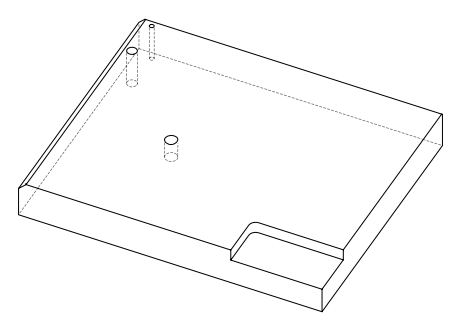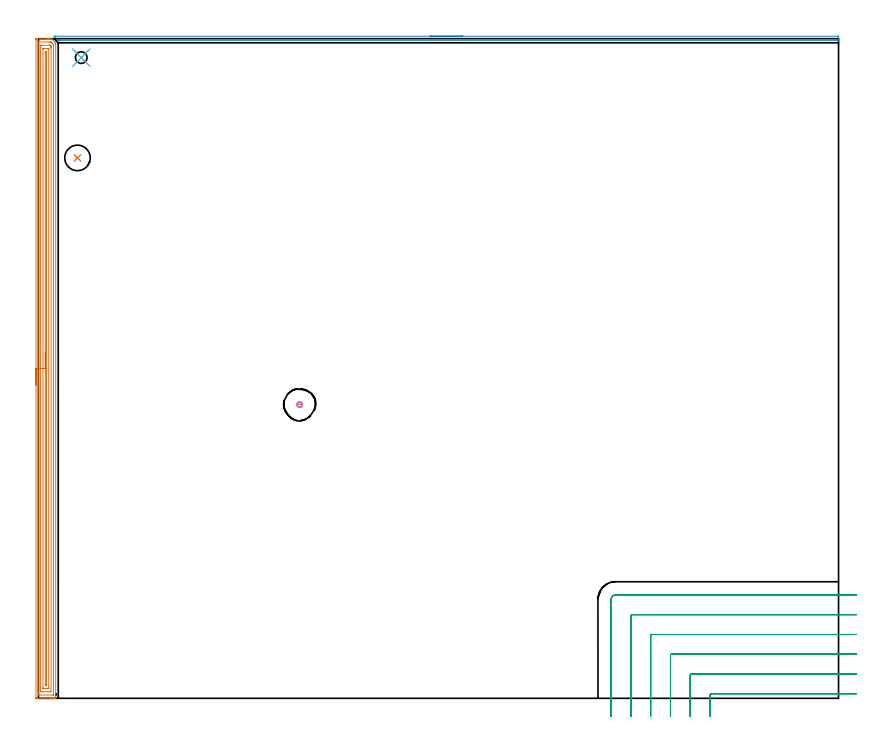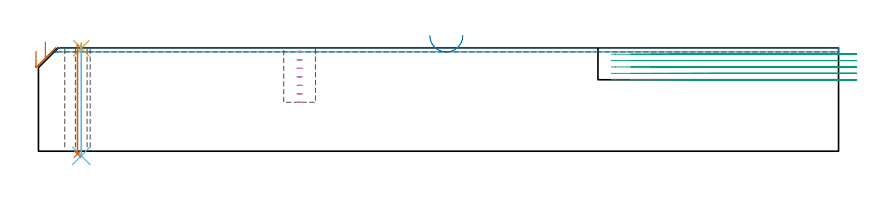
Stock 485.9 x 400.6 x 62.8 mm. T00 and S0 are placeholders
(PLAN: 7 operations, 4 tool changes, 31.8 min)
(1 AREA_MILL | FG_CHAMFER_SURFACE | UGT0205_001 | 16.21 min | 28841 mm3)
(2 AREA_MILL_1 | FG_CHAMFER_SURFACE_1 | UGT0205_001 | 3.96 min | 1483 mm3)
(3 MILL_CORNER_NOTCH_RECTANGULAR | CORNER_NOTCH_RECTANGULAR | UGT0201_008 | Follow Part, ap 4, ae 75% | 10.6 min | 200194 mm3)
(4 MILL_BLIND_HOLE_FROM_SOLID_MATERIAL | STEP1POCKET | UGT0201_008 | Spiral | 0.44 min | 9686 mm3)
(5 SPOT_DRILL | STEP1HOLE | NXT0321_9005460120000 | 0.03 min | 14 mm3)
(6 DRILL_THROUGH_HOLE_INTO_CENTER | STEP1HOLE | NXT0301_042 | 0.27 min | 2449 mm3)
(7 INDEXABLE_INSERT_DRILL_THROUGH_HOLE_FROM_SOLID | STEP1HOLE_1 | NXT0302_002 | 0.27 min | 11814 mm3)
(TOOL UGT0205_001 | Chamfer Mill 20 x 3 x 45 deg. | D20 FL50 Z2)
(TOOL UGT0201_008 | End Mill 16 mm | D16 FL32 Z4)
(TOOL NXT0321_9005460120000 | NC Spot Drill, 142deg, 12mm, Carbide, Uncoated | D12 PA142 FL30 Z2)
(TOOL NXT0301_042 | Carbide Drill 7.1mm [860.1-0710-057A1-MM 2214] | D7.1 PA140 FL85 Z2)
(TOOL NXT0302_002 | Index. Insert Drill 15.5mm [880-D1550L20-05] | D15.5 PA176 FL78 Z2)
(OP 1 AREA_MILL)
G17 G21 G94 G90
T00 M6
G54
G17 G0 G90 X-1.5 Y190.3 S1061 M3
G43 Z72.8 H0
Z60.8
G94 G1 Y190.338 Z59.928 F250.
Y190.452 Z59.063
Y190.641 Z58.212
Y190.903 Z57.38
Y191.237 Z56.574
Y191.64 Z55.8
Y192.109 Z55.064
Y192.64 Z54.372
Y193.229 Z53.729
Y193.872 Z53.14
Y194.564 Z52.608
Y195.3 Z52.14
Y196.074 Z51.737
Y196.88 Z51.403
Y197.712 Z51.141
Y198.564 Z50.952
Y199.428 Z50.838
Y200.3 Z50.8
Y399.981
X-1.494 Y400.545 Z50.804
X-1.492 Y400.59 Z50.806
X-1.44 Y400.6 Z50.857
X4.936 Z57.231
X5.472 Z57.769
X5.809 Z58.105
X6.345 Z58.641
X6.682 Z58.976
X7.623 Z59.922
X7.991 Y400.595 Z60.29
X7.998 Y400.593 Z60.297
X8.022 Y400.577 Z60.32
X8.095 Y400.505 Z60.394
X8.322 Y400.279 Z60.62
X8.427 Y400.174 Z60.725
X10.109 Y398.492 Z62.408
X10.172 Y398.428 Z62.471
X10.405 Y398.194 Z62.703
X10.494 Y398.102 Z62.792
X10.5 Y397.3 Z62.8
Y0.172
X10.498 Y0.01 Z62.789
X10.376 Y0.003 Z62.668
X10.247 Y0. Z62.546
X9.973 Z62.272
X9.299 Z61.594
X8.09 Z60.387
X7.554 Z59.848
X-1.172 Z51.125
X-1.444 Y0.004 Z50.853
X-1.492 Y0.01 Z50.805
X-1.499 Y0.06 Z50.799
X-1.5 Y0.619 Z50.8
Y200.3
X-0.086 Z52.214
X-0.085 Y398.194 Z52.215
X-0.083 Y398.531 Z52.217
X-0.081 Y398.572 Z52.219
X-0.08 Y398.586 Z52.22
X-0.06 Y398.59 Z52.24
X0.045 Y398.596 Z52.345
X0.177 Y398.599 Z52.477
X6.682 Z58.982
X7.162 Y398.596 Z59.462
X7.554 Y398.586 Z59.854
X7.953 Y398.194 Z60.253
X8.427 Y397.722 Z60.727
X8.846 Y397.301 Z61.146
X8.991 Y397.147 Z61.291
X9.079 Y397.043 Z61.379
X9.081 Y396.963 Z61.381
X9.085 Y396.627 Z61.385
Y396.407
X9.086 Y395.733 Z61.386
X9.085 Y2.406 Z61.385
X9.083 Y2.069 Z61.383
X9.081 Y2.028 Z61.381
X9.08 Y2.014 Z61.38
X9.06 Y2.01 Z61.36
X8.955 Y2.004 Z61.255
X8.823 Y2.001 Z61.123
X0.573 Y2. Z52.873
X0.095 Y2.002 Z52.395
X-0.043 Y2.007 Z52.257
X-0.069 Y2.009 Z52.231
X-0.079 Y2.055 Z52.221
X-0.082 Y2.184 Z52.218
X-0.084 Y2.406 Z52.216
X-0.086 Y3.08 Z52.214
Y3.299
Y200.3
X1.328 Z53.628
X1.329 Y396.407 Z53.629
X1.33 Y396.526 Z53.63
X1.333 Y396.567 Z53.633
X1.335 Y396.59 Z53.635
X1.352 Y396.592 Z53.652
X1.446 Y396.595 Z53.746
X2.13 Y396.6 Z54.43
X2.318 Z54.618
X6.493 Z58.793
X6.682 Y396.599 Z58.982
X6.87 Y396.598 Z59.17
X6.995 Y396.594 Z59.295
X7.094 Y396.59 Z59.394
X7.134 Y396.554 Z59.434
X7.291 Y396.407 Z59.591
X7.554 Y396.143 Z59.854
X7.629 Y396.064 Z59.929
X7.664 Y396.025 Z59.964
X7.667 Y395.874 Z59.967
X7.67 Y395.634 Z59.97
X7.671 Y395.514 Z59.971
X7.672 Y395.394 Z59.972
X7.671 Y4.193 Z59.971
X7.67 Y4.074 Z59.97
X7.667 Y4.034 Z59.967
X7.665 Y4.01 Z59.965
X7.648 Y4.008 Z59.948
X7.554 Y4.005 Z59.854
X6.87 Y4. Z59.17
X6.682 Z58.982
X2.507 Z54.807
X1.634 Z53.934
X1.446 Y4.003 Z53.746
X1.383 Y4.006 Z53.683
X1.339 Y4.01 Z53.639
X1.335 Y4.074 Z53.635
X1.331 Y4.193 Z53.631
X1.329 Y4.312 Z53.629
X1.328 Y200.3 Z53.628
X2.743 Z55.043
Y394.339
X2.744 Y394.462 Z55.044
X2.747 Y394.543 Z55.047
X2.749 Y394.583 Z55.049
X2.766 Y394.59 Z55.066
X3.191 Y394.6 Z55.491
X3.211 Z55.511
X5.829 Z58.129
X6.228 Y394.592 Z58.528
X6.248 Y394.59 Z58.548
X6.251 Y394.578 Z58.551
X6.255 Y394.545 Z58.555
X6.257 Y394.503 Z58.557
Y394.461
Y6.261
X6.256 Y6.139 Z58.556
X6.253 Y6.057 Z58.553
X6.251 Y6.017 Z58.551
X6.234 Y6.01 Z58.534
X5.809 Y6. Z58.109
X5.789 Z58.089
X3.171 Z55.471
X2.772 Y6.008 Z55.072
X2.752 Y6.01 Z55.052
X2.749 Y6.022 Z55.049
X2.745 Y6.055 Z55.045
X2.743 Y6.097 Z55.043
Y6.139
Y200.3
X4.157 Z56.457
Y392.291
X4.159 Y392.467 Z56.459
X4.162 Y392.554 Z56.462
X4.164 Y392.589 Z56.464
X4.179 Y392.592 Z56.479
X4.294 Y392.598 Z56.594
X4.769 Y392.595 Z57.069
X4.824 Y392.592 Z57.124
X4.837 Y392.589 Z57.137
X4.839 Y392.577 Z57.139
X4.841 Y392.536 Z57.141
X4.843 Y392.369 Z57.143
Y8.59
X4.84 Y8.226 Z57.14
X4.836 Y8.045 Z57.136
X4.834 Y8.01 Z57.134
X4.784 Y8.006 Z57.084
X4.706 Y8.002 Z57.006
X4.231 Y8.004 Z56.531
X4.176 Y8.008 Z56.476
X4.163 Y8.011 Z56.463
X4.161 Y8.023 Z56.461
X4.159 Y8.064 Z56.459
X4.157 Y8.231 Z56.457
Y200.3
Y201.172 Z56.495
Y202.037 Z56.609
Y202.888 Z56.798
Y203.72 Z57.06
Y204.526 Z57.394
Y205.3 Z57.797
Y206.036 Z58.265
Y206.728 Z58.796
Y207.371 Z59.386
Y207.96 Z60.029
Y208.492 Z60.721
Y208.96 Z61.457
Y209.363 Z62.231
Y209.697 Z63.037
Y209.959 Z63.869
Y210.148 Z64.72
Y210.262 Z65.585
Y210.3 Z66.457
G0 Z72.8
M5
M2
(OP 2 AREA_MILL_1)
G17 G21 G94 G90
T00 M6
G54
G17 G0 G90 X237.7 Y402.1 S1061 M3
G43 Z72.8 H0
Z70.3
G94 G1 X237.738 Z69.428 F250.
X237.852 Z68.563
X238.041 Z67.712
X238.303 Z66.88
X238.637 Z66.074
X239.04 Z65.3
X239.508 Z64.564
X240.04 Z63.872
X240.629 Z63.229
X241.272 Z62.64
X241.964 Z62.108
X242.7 Z61.64
X243.474 Z61.237
X244.28 Z60.903
X245.112 Z60.641
X245.964 Z60.452
X246.828 Z60.338
X247.7 Z60.3
X485.284
X485.542 Y402.098 Z60.302
X485.897 Y402.091 Z60.305
X485.899 Y402.056 Z60.341
X485.9 Y400.85 Z61.545
Y400.187 Z62.212
Y399.883 Z62.516
Y399.741 Z62.651
X485.89 Y399.602 Z62.788
X485.731 Y399.6 Z62.8
X12.795
X12.02 Y399.604 Z62.793
X11.998 Y399.606 Z62.791
X11.902 Y399.698 Z62.699
X11.623 Y399.974 Z62.42
X11.455 Y400.144 Z62.254
X9.508 Y402.092 Z60.306
X9.516 Y402.095 Z60.304
X9.669 Y402.1 Z60.3
X247.7
X248.572 Z60.338
X249.436 Z60.452
X250.288 Z60.641
X251.12 Z60.903
X251.926 Z61.237
X252.7 Z61.64
X253.436 Z62.108
X254.128 Z62.64
X254.771 Z63.229
X255.36 Z63.872
X255.892 Z64.564
X256.36 Z65.3
X256.763 Z66.074
X257.097 Z66.88
X257.359 Z67.712
X257.548 Z68.563
X257.662 Z69.428
X257.7 Z70.3
G0 Z72.8
M5
M2
(OP 3 MILL_CORNER_NOTCH_RECTANGULAR)
G17 G21 G94 G90
T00 M6
G54
G17 G0 G90 X496.9 Y2.8 S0 M3
G43 Z72.8 H0
Z58.92
G94 G1 X493.9 F250.
X408.594 F500.
G3 X407.8 Y2.006 R0.8
G1 Y-8.
Y-11. F250.
G0 Z72.8
X496.9 Y14.8
Z58.92
G1 X493.9
X396.594 F500.
G3 X395.8 Y14.006 R0.8
G1 Y-8.
Y-11. F250.
G0 Z72.8
X496.9 Y26.8
Z58.92
G1 X493.9
X384.595 F500.
G3 X383.8 Y26.005 R0.8
G1 Y-8.
Y-11. F250.
G0 Z72.8
X496.9 Y38.8
Z58.92
G1 X493.9
X372.595 F500.
G3 X371.8 Y38.005 R0.8
G1 Y-8.
Y-11. F250.
G0 Z72.8
X496.9 Y50.8
Z58.92
G1 X493.9
X360.595 F500.
G3 X359.8 Y50.005 R0.8
G1 Y-8.
Y-11. F250.
G0 Z72.8
X496.9 Y62.8
Z58.92
G1 X493.9
X350.5 F500.
G3 X347.8 Y60.1 R2.7
G1 Y-8.
Y-11. F250.
G0 Z72.8
X496.9 Y2.8
Z55.04
G1 X493.9
X408.594 F500.
G3 X407.8 Y2.006 R0.8
G1 Y-8.
Y-11. F250.
G0 Z72.8
X496.9 Y14.8
Z55.04
G1 X493.9
X396.594 F500.
G3 X395.8 Y14.006 R0.8
G1 Y-8.
Y-11. F250.
G0 Z72.8
X496.9 Y26.8
Z55.04
G1 X493.9
X384.595 F500.
G3 X383.8 Y26.005 R0.8
G1 Y-8.
Y-11. F250.
G0 Z72.8
X496.9 Y38.8
Z55.04
G1 X493.9
X372.595 F500.
G3 X371.8 Y38.005 R0.8
G1 Y-8.
Y-11. F250.
G0 Z72.8
X496.9 Y50.8
Z55.04
G1 X493.9
X360.595 F500.
G3 X359.8 Y50.005 R0.8
G1 Y-8.
Y-11. F250.
G0 Z72.8
X496.9 Y62.8
Z55.04
G1 X493.9
X350.5 F500.
G3 X347.8 Y60.1 R2.7
G1 Y-8.
Y-11. F250.
G0 Z72.8
X496.9 Y2.8
Z51.16
G1 X493.9
X408.594 F500.
G3 X407.8 Y2.006 R0.8
G1 Y-8.
Y-11. F250.
G0 Z72.8
X496.9 Y14.8
Z51.16
G1 X493.9
X396.594 F500.
G3 X395.8 Y14.006 R0.8
G1 Y-8.
Y-11. F250.
G0 Z72.8
X496.9 Y26.8
Z51.16
G1 X493.9
X384.595 F500.
G3 X383.8 Y26.005 R0.8
G1 Y-8.
Y-11. F250.
G0 Z72.8
X496.9 Y38.8
Z51.16
G1 X493.9
X372.595 F500.
G3 X371.8 Y38.005 R0.8
G1 Y-8.
Y-11. F250.
G0 Z72.8
X496.9 Y50.8
Z51.16
G1 X493.9
X360.595 F500.
G3 X359.8 Y50.005 R0.8
G1 Y-8.
Y-11. F250.
G0 Z72.8
X496.9 Y62.8
Z51.16
G1 X493.9
X350.5 F500.
G3 X347.8 Y60.1 R2.7
G1 Y-8.
Y-11. F250.
G0 Z72.8
X496.9 Y2.8
Z47.28
G1 X493.9
X408.594 F500.
G3 X407.8 Y2.006 R0.8
G1 Y-8.
Y-11. F250.
G0 Z72.8
X496.9 Y14.8
Z47.28
G1 X493.9
X396.594 F500.
G3 X395.8 Y14.006 R0.8
G1 Y-8.
Y-11. F250.
G0 Z72.8
X496.9 Y26.8
Z47.28
G1 X493.9
X384.595 F500.
G3 X383.8 Y26.005 R0.8
G1 Y-8.
Y-11. F250.
G0 Z72.8
X496.9 Y38.8
Z47.28
G1 X493.9
X372.595 F500.
G3 X371.8 Y38.005 R0.8
G1 Y-8.
Y-11. F250.
G0 Z72.8
X496.9 Y50.8
Z47.28
G1 X493.9
X360.595 F500.
G3 X359.8 Y50.005 R0.8
G1 Y-8.
Y-11. F250.
G0 Z72.8
X496.9 Y62.8
Z47.28
G1 X493.9
X350.5 F500.
G3 X347.8 Y60.1 R2.7
G1 Y-8.
Y-11. F250.
G0 Z72.8
X496.9 Y2.8
Z43.4
G1 X493.9
X408.594 F500.
G3 X407.8 Y2.006 R0.8
G1 Y-8.
Y-11. F250.
G0 Z72.8
X496.9 Y14.8
Z43.4
G1 X493.9
X396.594 F500.
G3 X395.8 Y14.006 R0.8
G1 Y-8.
Y-11. F250.
G0 Z72.8
X496.9 Y26.8
Z43.4
G1 X493.9
X384.595 F500.
G3 X383.8 Y26.005 R0.8
G1 Y-8.
Y-11. F250.
G0 Z72.8
X496.9 Y38.8
Z43.4
G1 X493.9
X372.595 F500.
G3 X371.8 Y38.005 R0.8
G1 Y-8.
Y-11. F250.
G0 Z72.8
X496.9 Y50.8
Z43.4
G1 X493.9
X360.595 F500.
G3 X359.8 Y50.005 R0.8
G1 Y-8.
Y-11. F250.
G0 Z72.8
X496.9 Y62.8
Z43.4
G1 X493.9
X350.5 F500.
G3 X347.8 Y60.1 R2.7
G1 Y-8.
Y-11. F250.
G0 Z72.8
M5
M2
(OP 4 MILL_BLIND_HOLE_FROM_SOLID_MATERIAL)
G17 G21 G94 G90
T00 M6
G54
G17 G0 G90 X158.6 Y178.4 S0 M3
G43 Z72.8 H0
Z60.643
G94 G3 X159.425 Y179.225 R0.825 F250.
X158.6 Y180.05 R0.825
X156.95 Y178.4 R1.65
X158.6 Y180.05 R-1.65
X157.775 Y179.225 R0.825
X158.6 Y178.4 R0.825
G0 Z55.486
G3 X159.425 Y179.225 R0.825
X158.6 Y180.05 R0.825
X156.95 Y178.4 R1.65
X158.6 Y180.05 R-1.65
X157.775 Y179.225 R0.825
X158.6 Y178.4 R0.825
G0 Z50.329
G3 X159.425 Y179.225 R0.825
X158.6 Y180.05 R0.825
X156.95 Y178.4 R1.65
X158.6 Y180.05 R-1.65
X157.775 Y179.225 R0.825
X158.6 Y178.4 R0.825
G0 Z45.171
G3 X159.425 Y179.225 R0.825
X158.6 Y180.05 R0.825
X156.95 Y178.4 R1.65
X158.6 Y180.05 R-1.65
X157.775 Y179.225 R0.825
X158.6 Y178.4 R0.825
G0 Z40.014
G3 X159.425 Y179.225 R0.825
X158.6 Y180.05 R0.825
X156.95 Y178.4 R1.65
X158.6 Y180.05 R-1.65
X157.775 Y179.225 R0.825
X158.6 Y178.4 R0.825
G0 Z34.857
G3 X159.425 Y179.225 R0.825
X158.6 Y180.05 R0.825
X156.95 Y178.4 R1.65
X158.6 Y180.05 R-1.65
X157.775 Y179.225 R0.825
X158.6 Y178.4 R0.825
G0 Z29.7
G3 X159.425 Y179.225 R0.825
X158.6 Y180.05 R0.825
X156.95 Y178.4 R1.65
X158.6 Y180.05 R-1.65
X157.775 Y179.225 R0.825
X158.6 Y178.4 R0.825
G0 Z72.8
M5
M2
(OP 5 SPOT_DRILL)
G17 G21 G94 G90
T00 M6
G54
G17 G0 G90 X26. Y389.1 S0 M3
G43 Z72.8 H0
G94 G81 G98 Z62.49 F250. R65.8
G80
M5
M2
(OP 6 DRILL_THROUGH_HOLE_INTO_CENTER)
G17 G21 G94 G90
T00 M6
G54
G17 G0 G90 X26. Y389.1 S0 M3
G43 Z72.8 H1
G94 G73 G98 Z-2.792 F250. Q6.559 R64.8
G80
M5
M2
(OP 7 INDEXABLE_INSERT_DRILL_THROUGH_HOLE_FROM_SOLID)
G17 G21 G94 G90
T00 M6
G54
G17 G0 G90 X23.7 Y328.2 S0 M3
G43 Z72.8 H1
G94 G81 G98 Z-1.771 F250. R64.8
G80
M5
M2
